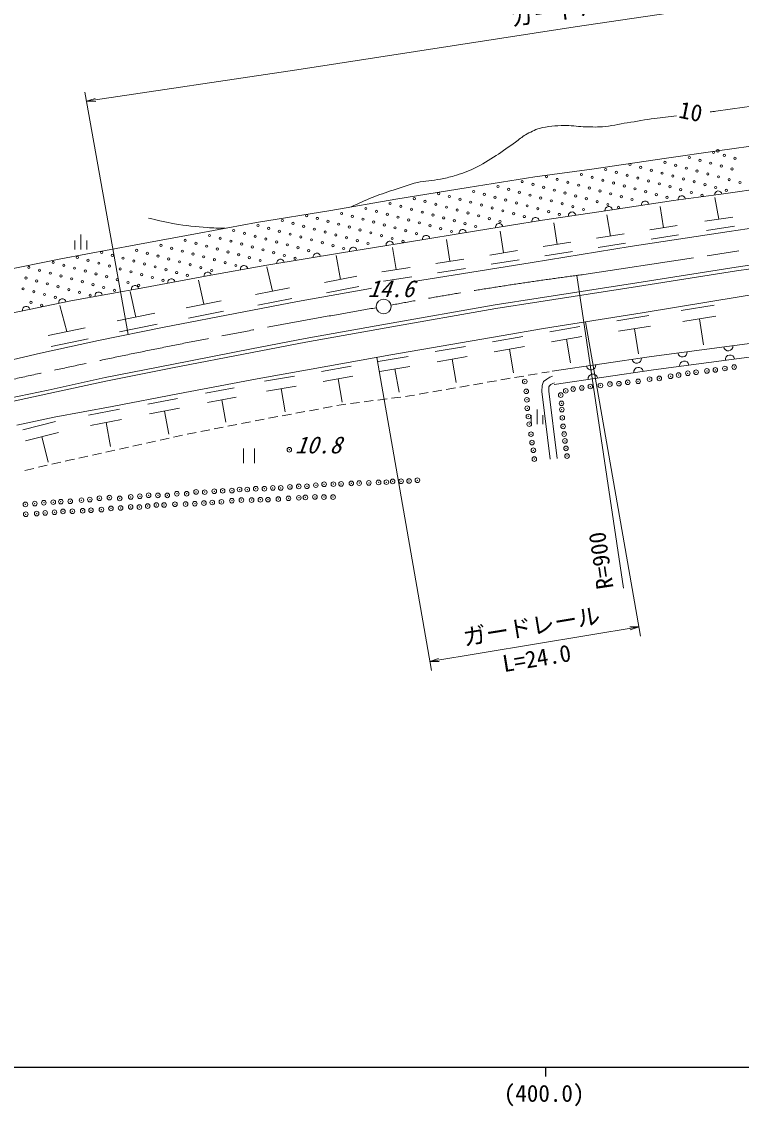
# Model space of a CAD drawing. Units: millimetres, scale not verified. Extents: x 40000 to 680000, y 20000 to 380000.
# Drawn here: x 404078 to 482009, y 200756 to 318142 of the extents above; entities that cross this region are included whole.
import ezdxf
from ezdxf.enums import TextEntityAlignment as Align

# ---------------------------------------------------------------- set-up
doc = ezdxf.new("R2010")
doc.units = ezdxf.units.MM
doc.header["$LTSCALE"] = 1000
doc.header["$PDMODE"] = 32
doc.header["$PDSIZE"] = 500
doc.linetypes.add('CHAIN', pattern=[18.5, 12, -1.5, 3.5, -1.5])
for name, color, linetype, lineweight in [('M-BGD', 7, 'Continuous', 13), ('M-BMK', 2, 'CHAIN', 13), ('M-BMK-SRVR', 3, 'Continuous', 13), ('M-STR-HTXT', 7, 'Continuous', 13), ('M-TTL-BAND', 7, 'Continuous', 25)]:
    doc.layers.add(name, color=color, linetype=linetype, lineweight=lineweight)
doc.styles.add('ＭＳ ゴシック', font='')
doc.styles.get('ＭＳ ゴシック').set_extended_font_data('MS Gothic')

# ---------------------------------------------------------------- blocks, each defined once
blk = doc.blocks.new('荒地')
at = {"color": 7, "linetype": 'Continuous', "lineweight": 13}
for p, q in [((-1, 0.25), (-1, -1.25)), ((0, -1.25), (0, 1.25)), ((1, 0.25), (1, -1.25))]:
    blk.add_line(p, q, dxfattribs=at)
blk = doc.blocks.new('田')
at = {"color": 7, "linetype": 'Continuous', "lineweight": 13}
for p, q in [((-0.75, 2), (-0.75, 0)), ((0.75, 0), (0.75, 2))]:
    blk.add_line(p, q, dxfattribs=at)

msp = doc.modelspace()

# ---------------------------------------------------------------- linework, layer by layer
at = {"layer": 'M-BGD'}
for p, q in [((479438, 304174), (493568, 306118)), ((473910, 303387), (479438, 304174)), ((465831, 302198), (473910, 303387)), ((459647, 301334), (465831, 302198)), ((452436, 300208), (459647, 301334)), ((480094, 299500), (494513, 301669)), ((444597, 298950), (452436, 300208)), ((474677, 298792), (480094, 299500)), ((437560, 297717), (444597, 298950)), ((466595, 297579), (474677, 298792)), ((479569, 296767), (479137, 299104)), ((429518, 296416), (437560, 297717)), ((460464, 296672), (466595, 297579)), ((467829, 294938), (467463, 297256)), ((473573, 295838), (473209, 298140)), ((481081, 296997), (478057, 296538)), ((480705, 295445), (495117, 297614)), ((423299, 295254), (429518, 296416)), ((453331, 295502), (460464, 296672)), ((462062, 294035), (461693, 296369)), ((475048, 296071), (472097, 295605)), ((481266, 295995), (478242, 295536)), ((416424, 294009), (423299, 295254)), ((445868, 294291), (453331, 295502)), ((456272, 293129), (455901, 295479)), ((469315, 295173), (466343, 294704)), ((469975, 293826), (480705, 295445)), ((475204, 295087), (472252, 294621)), ((408325, 292472), (416424, 294009)), ((438725, 293128), (445868, 294291)), ((444623, 291304), (444247, 293687)), ((450459, 292218), (450086, 294585)), ((459356, 292090), (469975, 293826)), ((463558, 294271), (460566, 293799)), ((469471, 294182), (466499, 293713)), ((481444, 291558), (495665, 293707)), ((401919, 291183), (408325, 292472)), ((430631, 291796), (438725, 293128)), ((438615, 290256), (438124, 292823)), ((451976, 292458), (448942, 291979)), ((457779, 293366), (454765, 292891)), ((457937, 292362), (454924, 291886)), ((463715, 293274), (460723, 292802)), ((481504, 291163), (495725, 293311)), ((424182, 290622), (430631, 291796)), ((431234, 288961), (430643, 291607)), ((446150, 291545), (443096, 291063)), ((446286, 289991), (454631, 291338)), ((452136, 291446), (449102, 290968)), ((454631, 291338), (459356, 292090)), ((470707, 289890), (481444, 291558)), ((470769, 289495), (481504, 291163)), ((417399, 289388), (424182, 290622)), ((423786, 287559), (423228, 290171)), ((440366, 290600), (436864, 289911)), ((446311, 290527), (443256, 290045)), ((481998, 288412), (496158, 290644)), ((409405, 287943), (417399, 289388)), ((416454, 286167), (415829, 288924)), ((433085, 289320), (429383, 288602)), ((433950, 287858), (441856, 289276)), ((440576, 289500), (437075, 288811)), ((441856, 289276), (441972, 289295)), ((460024, 288217), (470707, 289890)), ((460086, 287822), (470769, 289495)), ((402971, 286609), (409405, 287943)), ((425680, 287933), (421891, 287186)), ((428122, 286750), (433950, 287858)), ((433339, 288186), (429636, 287469)), ((455351, 287485), (460024, 288217)), ((455417, 287090), (460086, 287822)), ((471282, 286626), (481998, 288412)), ((408955, 284601), (408218, 287425)), ((418492, 286583), (414416, 285750)), ((419494, 285082), (428122, 286750)), ((425919, 286813), (422130, 286067)), ((443489, 285401), (455351, 287485)), ((443559, 285007), (455417, 287090)), ((460598, 284936), (471282, 286626)), ((475487, 286890), (479064, 287462)), ((418759, 285401), (414684, 284569)), ((434779, 283845), (443489, 285401)), ((468539, 285779), (471980, 286329)), ((475678, 285698), (479254, 286270)), ((477466, 285984), (477918, 283159)), ((410964, 285017), (406946, 284184)), ((412390, 283641), (419494, 285082)), ((434851, 283452), (443559, 285007)), ((444062, 282081), (455990, 284154)), ((455063, 283505), (458339, 284074)), ((455990, 284154), (460598, 284936)), ((461257, 284580), (464533, 285149)), ((468723, 284632), (472164, 285182)), ((470443, 284907), (470878, 282189)), ((406132, 282268), (412390, 283641)), ((411280, 283806), (407261, 282974)), ((428953, 282749), (434779, 283845)), ((429028, 282356), (434851, 283452)), ((448869, 282430), (452130, 282996)), ((455253, 282413), (458529, 282982)), ((461447, 283488), (464723, 284057)), ((463085, 283773), (463528, 281219)), ((472293, 281910), (484277, 283496)), ((401952, 281300), (406132, 282268)), ((420322, 281056), (428953, 282749)), ((420399, 280664), (429028, 282356)), ((435419, 280519), (444062, 282081)), ((442693, 281357), (445938, 281921)), ((449058, 281343), (452319, 281909)), ((456891, 282697), (457334, 280144)), ((461519, 280326), (472293, 281910)), ((472494, 280474), (484467, 282059)), ((413105, 279626), (420322, 281056)), ((413186, 279235), (420399, 280664)), ((436533, 280288), (439763, 280849)), ((442880, 280276), (446126, 280839)), ((444503, 280557), (444942, 278028)), ((450688, 281626), (451130, 279085)), ((406940, 278277), (413105, 279626)), ((421004, 277872), (429583, 279498)), ((429583, 279498), (435419, 280519)), ((430390, 279222), (433605, 279780)), ((436720, 279211), (439950, 279772)), ((438335, 279492), (438772, 276974)), ((455974, 279377), (456607, 279488)), ((456607, 279488), (456959, 279547)), ((457452, 279630), (458439, 279795)), ((458932, 279878), (459918, 280044)), ((460411, 280126), (461189, 280257)), ((460603, 279187), (460943, 279464)), ((460943, 279464), (461262, 279676)), ((461262, 279676), (461560, 279761)), ((461730, 278891), (472494, 280474)), ((402777, 277387), (406940, 278277)), ((407025, 277886), (413186, 279235)), ((423994, 277941), (427103, 278526)), ((430576, 278150), (433791, 278708)), ((432183, 278429), (432618, 275924)), ((448587, 278078), (449572, 278252)), ((450064, 278338), (451049, 278511)), ((451542, 278598), (452527, 278771)), ((453019, 278857), (454004, 279031)), ((454497, 279117), (455481, 279290)), ((460411, 278124), (460433, 278762)), ((460433, 278762), (460603, 279187)), ((461163, 278157), (461178, 278606)), ((461178, 278606), (461227, 278728)), ((461227, 278728), (461388, 278859)), ((461388, 278859), (461580, 278987)), ((461580, 278987), (461766, 279040)), ((402864, 276997), (407025, 277886)), ((413860, 276500), (421004, 277872)), ((417731, 276763), (420966, 277372)), ((424186, 276916), (427296, 277501)), ((425741, 277208), (426191, 274817)), ((441166, 277003), (442158, 277131)), ((442654, 277195), (443646, 277323)), ((444142, 277387), (445133, 277516)), ((445629, 277580), (446083, 277638)), ((446083, 277638), (446617, 277732)), ((447110, 277819), (448095, 277992)), ((461304, 270789), (460411, 278124)), ((462049, 270880), (461163, 278157)), ((407609, 275352), (413860, 276500)), ((411326, 275559), (414689, 276191)), ((417932, 275697), (421166, 276305)), ((419549, 276001), (420017, 273513)), ((433772, 275765), (434755, 275949)), ((435246, 276040), (436229, 276224)), ((436721, 276315), (437704, 276499)), ((438195, 276590), (438684, 276682)), ((438684, 276682), (439183, 276746)), ((439679, 276810), (440671, 276938)), ((403559, 274459), (407609, 275352)), ((404185, 273979), (407755, 274862)), ((411535, 274451), (414897, 275083)), ((413216, 274767), (413702, 272180)), ((427878, 274643), (428859, 274834)), ((429350, 274930), (430332, 275121)), ((430823, 275215), (431806, 275399)), ((432297, 275490), (433280, 275674)), ((404477, 272795), (408048, 273678)), ((421989, 273495), (422970, 273686)), ((423461, 273782), (424442, 273973)), ((424933, 274069), (425915, 274260)), ((426406, 274356), (427387, 274547)), ((406263, 273236), (406946, 270475)), ((416128, 272208), (417105, 272423)), ((417593, 272531), (418570, 272746)), ((419058, 272854), (420035, 273069)), ((420523, 273176), (421499, 273391)), ((411734, 271240), (412710, 271456)), ((413198, 271563), (414175, 271778)), ((414663, 271886), (415640, 272101)), ((405882, 269915), (406856, 270140)), ((407343, 270253), (408318, 270478)), ((408805, 270591), (409215, 270686)), ((409215, 270686), (409780, 270810)), ((410269, 270918), (411245, 271133)), ((404421, 269577), (405395, 269802))]:
    msp.add_line(p, q, dxfattribs=at)
for centre, radius in [((478999, 303985), 120), ((479464, 304177), 150), ((473741, 302909), 120), ((476370, 303447), 120), ((477529, 303136), 120), ((478688, 302826), 120), ((480158, 303674), 120), ((481317, 303363), 120), ((464696, 301605), 120), ((467325, 302143), 120), ((468484, 301833), 120), ((469953, 302681), 120), ((471112, 302371), 120), ((472272, 302060), 120), ((473431, 301750), 120), ((474900, 302598), 120), ((476059, 302288), 120), ((477219, 301977), 120), ((478378, 301666), 120), ((479847, 302515), 120), ((481006, 302204), 120), ((458279, 300840), 120), ((459438, 300530), 120), ((460908, 301378), 120), ((462067, 301068), 120), ((463226, 300757), 120), ((464385, 300446), 120), ((465855, 301295), 120), ((467014, 300984), 120), ((468173, 300674), 120), ((469643, 301522), 120), ((470802, 301212), 120), ((471961, 300901), 120), ((473120, 300590), 120), ((474590, 301439), 120), ((475749, 301128), 120), ((476908, 300818), 120), ((478067, 300507), 120), ((479537, 301356), 120), ((480696, 301045), 120), ((481855, 300735), 120), ((449233, 299537), 120), ((450393, 299226), 120), ((453021, 299764), 120), ((454180, 299454), 120), ((455650, 300302), 120), ((456809, 299992), 120), ((457968, 299681), 120), ((459128, 299370), 120), ((460597, 300219), 120), ((461756, 299908), 120), ((462915, 299598), 120), ((464075, 299287), 120), ((465544, 300136), 120), ((466703, 299825), 120), ((467862, 299515), 120), ((469332, 300363), 120), ((470491, 300053), 120), ((471650, 299742), 120), ((472809, 299431), 120), ((474279, 300280), 120), ((475438, 299969), 120), ((476597, 299659), 120), ((477757, 299348), 120), ((479226, 300197), 120), ((480385, 299886), 120), ((443976, 298461), 120), ((445135, 298150), 120), ((446605, 298999), 120), ((447764, 298688), 120), ((448923, 298378), 120), ((450082, 298067), 120), ((451552, 298916), 120), ((452711, 298605), 120), ((453870, 298295), 120), ((455340, 299143), 120), ((456499, 298833), 120), ((457658, 298522), 120), ((458817, 298211), 120), ((460287, 299060), 120), ((461446, 298749), 120), ((462605, 298439), 120), ((463764, 298128), 120), ((465234, 298977), 120), ((466393, 298666), 120), ((467552, 298355), 120), ((468711, 298045), 120), ((469022, 299204), 120), ((470181, 298893), 120), ((473969, 299121), 120), ((434930, 297158), 120), ((438718, 297385), 120), ((439877, 297075), 120), ((441347, 297923), 120), ((442506, 297612), 120), ((443665, 297302), 120), ((444824, 296991), 120), ((446294, 297840), 120), ((447453, 297529), 120), ((448612, 297219), 120), ((449771, 296908), 120), ((451241, 297757), 120), ((452400, 297446), 120), ((453559, 297135), 120), ((455029, 297984), 120), ((456188, 297673), 120), ((457347, 297363), 120), ((458506, 297052), 120), ((459976, 297901), 120), ((461135, 297590), 120), ((462294, 297280), 120), ((464923, 297818), 120), ((429673, 296082), 120), ((430832, 295771), 120), ((432302, 296620), 120), ((433461, 296309), 120), ((434620, 295999), 120), ((436089, 296847), 120), ((437249, 296537), 120), ((438408, 296226), 120), ((439567, 295915), 120), ((441036, 296764), 120), ((442196, 296453), 120), ((443355, 296143), 120), ((444514, 295832), 120), ((445983, 296681), 120), ((447143, 296370), 120), ((448302, 296060), 120), ((449461, 295749), 120), ((450931, 296598), 120), ((452090, 296287), 120), ((453249, 295976), 120), ((454718, 296825), 120), ((455878, 296514), 120), ((424415, 295006), 120), ((425574, 294695), 120), ((427044, 295544), 120), ((428203, 295233), 120), ((429362, 294923), 120), ((430521, 294612), 120), ((431991, 295461), 120), ((433150, 295150), 120), ((434309, 294840), 120), ((435468, 294529), 120), ((435779, 295688), 120), ((436938, 295377), 120), ((438097, 295067), 120), ((439256, 294756), 120), ((440726, 295605), 120), ((441885, 295294), 120), ((443044, 294984), 120), ((444203, 294673), 120), ((445673, 295522), 120), ((446832, 295211), 120), ((450620, 295438), 120), ((416529, 293392), 120), ((419158, 293930), 120), ((420317, 293620), 120), ((421786, 294468), 120), ((422945, 294157), 120), ((424105, 293847), 120), ((425264, 293536), 120), ((426733, 294385), 120), ((427892, 294074), 120), ((429052, 293764), 120), ((430211, 293453), 120), ((431680, 294302), 120), ((432839, 293991), 120), ((433999, 293680), 120), ((435158, 293370), 120), ((436627, 294218), 120), ((437787, 293908), 120), ((438946, 293597), 120), ((440415, 294446), 120), ((441574, 294135), 120), ((445362, 294363), 120), ((410112, 292627), 120), ((411271, 292316), 120), ((412741, 293165), 120), ((413900, 292854), 120), ((415059, 292544), 120), ((416218, 292233), 120), ((417688, 293082), 120), ((418847, 292771), 120), ((420006, 292460), 120), ((421476, 293309), 120), ((422635, 292998), 120), ((423794, 292688), 120), ((424953, 292377), 120), ((426423, 293226), 120), ((427582, 292915), 120), ((428741, 292605), 120), ((429900, 292294), 120), ((431370, 293142), 120), ((432529, 292832), 120), ((433688, 292521), 120), ((404854, 291551), 120), ((406013, 291240), 120), ((407483, 292089), 120), ((408642, 291778), 120), ((409801, 291468), 120), ((410961, 291157), 120), ((412430, 292006), 120), ((413589, 291695), 120), ((414748, 291385), 120), ((415908, 291074), 120), ((417377, 291922), 120), ((418536, 291612), 120), ((419695, 291301), 120), ((421165, 292150), 120), ((422324, 291839), 120), ((423483, 291529), 120), ((424642, 291218), 120), ((426112, 292067), 120), ((427271, 291756), 120), ((404544, 290392), 120), ((405703, 290081), 120), ((407173, 290930), 120), ((408332, 290619), 120), ((409491, 290309), 120), ((410650, 289998), 120), ((412120, 290847), 120), ((413279, 290536), 120), ((414438, 290225), 120), ((415597, 289915), 120), ((417067, 290763), 120), ((418226, 290453), 120), ((419385, 290142), 120), ((420855, 290991), 120), ((422014, 290680), 120), ((404233, 289233), 120), ((405392, 288922), 120), ((406862, 289771), 120), ((408021, 289460), 120), ((409180, 289150), 120), ((410339, 288839), 120), ((411809, 289687), 120), ((412968, 289377), 120), ((414127, 289066), 120), ((416756, 289604), 120), ((405082, 287763), 120), ((406551, 288612), 120), ((407711, 288301), 120), ((411498, 288528), 120), ((406241, 287452), 120)]:
    msp.add_circle(centre, radius, dxfattribs=at)
for centre, radius, start, end in [((479520, 299425), 400, 7.44017, 187.44017), ((471596, 298330), 400, 8.53641, 188.53641), ((475554, 298907), 400, 7.44017, 187.44017), ((463684, 297148), 400, 8.41737, 188.41737), ((467640, 297736), 400, 8.53641, 188.53641), ((455781, 295904), 400, 9.30994, 189.30994), ((459729, 296551), 400, 9.30994, 189.30994), ((447885, 294618), 400, 9.22392, 189.22392), ((451834, 295259), 400, 9.22392, 189.22392), ((439989, 293334), 400, 9.24096, 189.24096), ((443937, 293976), 400, 9.24096, 189.24096), ((432095, 292037), 400, 9.34838, 189.34838), ((436042, 292687), 400, 9.34838, 189.34838), ((428155, 291345), 400, 10.31904, 190.31904), ((420285, 289913), 400, 10.30485, 190.30485), ((424220, 290629), 400, 10.31904, 190.30623), ((412413, 288487), 400, 10.2512, 190.2512), ((416349, 289199), 400, 10.2512, 190.2512), ((408481, 287751), 400, 11.71441, 191.71441), ((404565, 286939), 400, 11.71441, 191.71441), ((480600, 283010), 500, 187.5422, 7.5422), ((470690, 281674), 500, 188.36344, 8.36344), ((475643, 282353), 500, 187.5422, 7.5422), ((480780, 281571), 500, 7.5422, 187.5422), ((465743, 280947), 500, 188.36344, 8.36344), ((470870, 280235), 500, 8.36344, 188.36344), ((475824, 280914), 500, 7.5422, 187.5422), ((465923, 279508), 500, 8.36344, 188.36344)]:
    msp.add_arc(centre, radius, start, end, dxfattribs=at)
for points, knots in [([(478637, 308372), (478837, 308396), (479038, 308420), (479238, 308446), (480632, 308623), (482015, 308906), (483416, 309020), (484645, 309120), (485887, 309234), (487115, 309116), (487849, 309045), (488581, 308889), (489273, 308637), (490084, 308343), (490817, 307867), (491569, 307447), (492039, 307185), (492459, 306831), (492951, 306617), (493381, 306431), (493842, 306325), (494297, 306216)], [0, 0, 0, 0, 1, 1, 1, 2, 2, 2, 3, 3, 3, 4, 4, 4, 5, 5, 5, 6, 6, 6, 7, 7, 7, 7]), ([(439769, 298104), (440518, 298446), (441261, 298804), (442025, 299110), (442770, 299408), (443532, 299660), (444293, 299913), (445167, 300204), (446032, 300530), (446930, 300735), (447746, 300922), (448592, 300946), (449415, 301104), (449914, 301199), (450413, 301305), (450899, 301453), (451649, 301682), (452392, 301948), (453100, 302285), (453916, 302673), (454682, 303160), (455444, 303646), (456169, 304108), (456858, 304625), (457560, 305120), (457924, 305376), (458262, 305672), (458647, 305895), (459130, 306175), (459631, 306443), (460169, 306594), (461027, 306835), (461933, 306882), (462824, 306906), (463512, 306924), (464196, 306796), (464884, 306774), (465576, 306751), (466272, 306720), (466963, 306774), (467872, 306845), (468765, 307056), (469665, 307199), (470648, 307355), (471628, 307535), (472614, 307671), (473404, 307781), (474196, 307875), (474988, 307964)], [0, 0, 0, 0, 1, 1, 1, 2, 2, 2, 3, 3, 3, 4, 4, 4, 5, 5, 5, 6, 6, 6, 7, 7, 7, 8, 8, 8, 9, 9, 9, 10, 10, 10, 11, 11, 11, 12, 12, 12, 13, 13, 13, 14, 14, 14, 15, 15, 15, 16, 16, 16, 16]), ([(417809, 296876), (418751, 296671), (419685, 296417), (420636, 296260), (421812, 296065), (423000, 295947), (424187, 295856), (424823, 295806), (425462, 295804), (426099, 295778)], [0, 0, 0, 0, 1, 1, 1, 2, 2, 2, 3, 3, 3, 3])]:
    msp.add_open_spline(points, degree=3, knots=knots, dxfattribs=at)
for p in [(478279, 280346), (479193, 280452), (480236, 280606), (481237, 280767), (458554, 279198), (470837, 279219), (472070, 279453), (473133, 279538), (474345, 279772), (475217, 279899), (476216, 280091), (477109, 280197), (458724, 278134), (462995, 278188), (463803, 278386), (464739, 278500), (465660, 278656), (466751, 278769), (467775, 278921), (468753, 278964), (469710, 279113), (458788, 277220), (462455, 277732), (462540, 276839), (458830, 276306), (462568, 276159), (458958, 275413), (459043, 274584), (462625, 275266), (459234, 273499), (462710, 274345), (462823, 273509), (459340, 272585), (462908, 272771), (433060, 271812), (459489, 271756), (463022, 271964), (463135, 271127), (459596, 270799), (426849, 267396), (427671, 267510), (428508, 267510), (429429, 267595), (430365, 267595), (431272, 267680), (432136, 267680), (433129, 267793), (434078, 267850), (434971, 267864), (435935, 267978), (436828, 268077), (437834, 268091), (438671, 268119), (439776, 268176), (440627, 268204), (441676, 268219), (442725, 268275), (443575, 268304), (444255, 268389), (445163, 268403), (446027, 268431), (446934, 268516), (409334, 266234), (410553, 266357), (411461, 266423), (412500, 266565), (413577, 266631), (414692, 266546), (415892, 266707), (416875, 266782), (417820, 266886), (418831, 266877), (419852, 266877), (420882, 267056), (421945, 267056), (422965, 267255), (423901, 267226), (424936, 267326), (425843, 267368), (426837, 266300), (427872, 266370), (428978, 266370), (429927, 266399), (430749, 266413), (431869, 266470), (432975, 266555), (434094, 266611), (434803, 266654), (435832, 266705), (436805, 266696), (437797, 266696), (404481, 265897), (405501, 265983), (406481, 266083), (407501, 266140), (407633, 265049), (408314, 266196), (408550, 265144), (409570, 265153), (410685, 265210), (411583, 265267), (412717, 265333), (413747, 265465), (414787, 265512), (415883, 265626), (416828, 265607), (417725, 265720), (418666, 265834), (419502, 265834), (420678, 265919), (421827, 265933), (422833, 265975), (423811, 266046), (424718, 266103), (425710, 266174), (404521, 264833), (405699, 264909), (406619, 264978)]:
    msp.add_point(p, dxfattribs=at)
at = {"layer": 'M-BMK'}
msp.add_line((464951, 290778), (510990, 297786), dxfattribs=at)
for centre, radius, start, end in [((514555, -89562), 383561, 97.43052, 100.5891), ((579894, -514853), 813722, 99.72113, 103.32778)]:
    msp.add_arc(centre, radius, start, end, dxfattribs=at)
at = {"layer": 'M-BMK-SRVR'}
msp.add_line((464191, 290678), (469236, 256844), dxfattribs=at)
msp.add_circle((443283, 287319), 800, dxfattribs=at)
at = {"layer": 'M-STR-HTXT'}
for p, q in [((464023, 317569), (476557, 319419)), ((433885, 312945), (464023, 317569)), ((411084, 309528), (433885, 312945)), ((410907, 310512), (415599, 284292)), ((411084, 309528), (412047, 309842)), ((411084, 309528), (412097, 309512)), ((465119, 285651), (471106, 251649)), ((442549, 281808), (448445, 247916)), ((448273, 248901), (470932, 252634)), ((470932, 252634), (469919, 252636)), ((470932, 252634), (469973, 252307)), ((448273, 248901), (449233, 249228)), ((448273, 248901), (449287, 248899))]:
    msp.add_line(p, q, dxfattribs=at)
at = {"layer": 'M-TTL-BAND'}
for p, q in [((40000, 205000), (579000, 205000)), ((460808, 205000), (460808, 204000))]:
    msp.add_line(p, q, dxfattribs=at)

# ---------------------------------------------------------------- block references
at = {"layer": 'M-BGD'}
for name, p, xscale, yscale in [('荒地', (410477, 294301), 640, 640), ('荒地', (459891, 275382), 640, 640), ('田', (428695, 270352), 800, 800)]:
    msp.add_blockref(name, p, dxfattribs=dict(at, xscale=xscale, yscale=yscale))

# ---------------------------------------------------------------- texts
at = {"layer": 'M-BGD', "style": 'ＭＳ ゴシック'}
msp.add_text('10', height=1833, rotation=348.303, dxfattribs=at).set_placement((475023, 307231), align=Align.BOTTOM_LEFT)
at = {"layer": 'M-BGD', "style": 'ＭＳ ゴシック', "oblique": 20}
for s, p in [('14.6', (441533, 287779)), ('10.8', (433663, 270870))]:
    msp.add_text(s, height=1833, dxfattribs=at).set_placement(p, align=Align.BOTTOM_LEFT)
at = {"layer": 'M-BMK-SRVR', "style": 'ＭＳ ゴシック'}
msp.add_text('R=900', height=1833, rotation=98.482, dxfattribs=at).set_placement((468715, 256952), align=Align.BOTTOM_LEFT)
at = {"layer": 'M-STR-HTXT', "style": 'ＭＳ ゴシック'}
for s, rotation, p in [('ガードパイプ\u3000L=143.5', 8.395, (470217, 318989)), ('ガードレール', 9.355, (459522, 251261)), ('L=24.0', 9.355, (460091, 247807))]:
    msp.add_text(s, height=1833, rotation=rotation, dxfattribs=at).set_placement(p, align=Align.BOTTOM_CENTER)
at = {"layer": 'M-TTL-BAND', "style": 'ＭＳ ゴシック'}
msp.add_text('(400.0)', height=1833, dxfattribs=at).set_placement((460653, 200695), align=Align.BOTTOM_CENTER)

doc.saveas('drawing.dxf')
